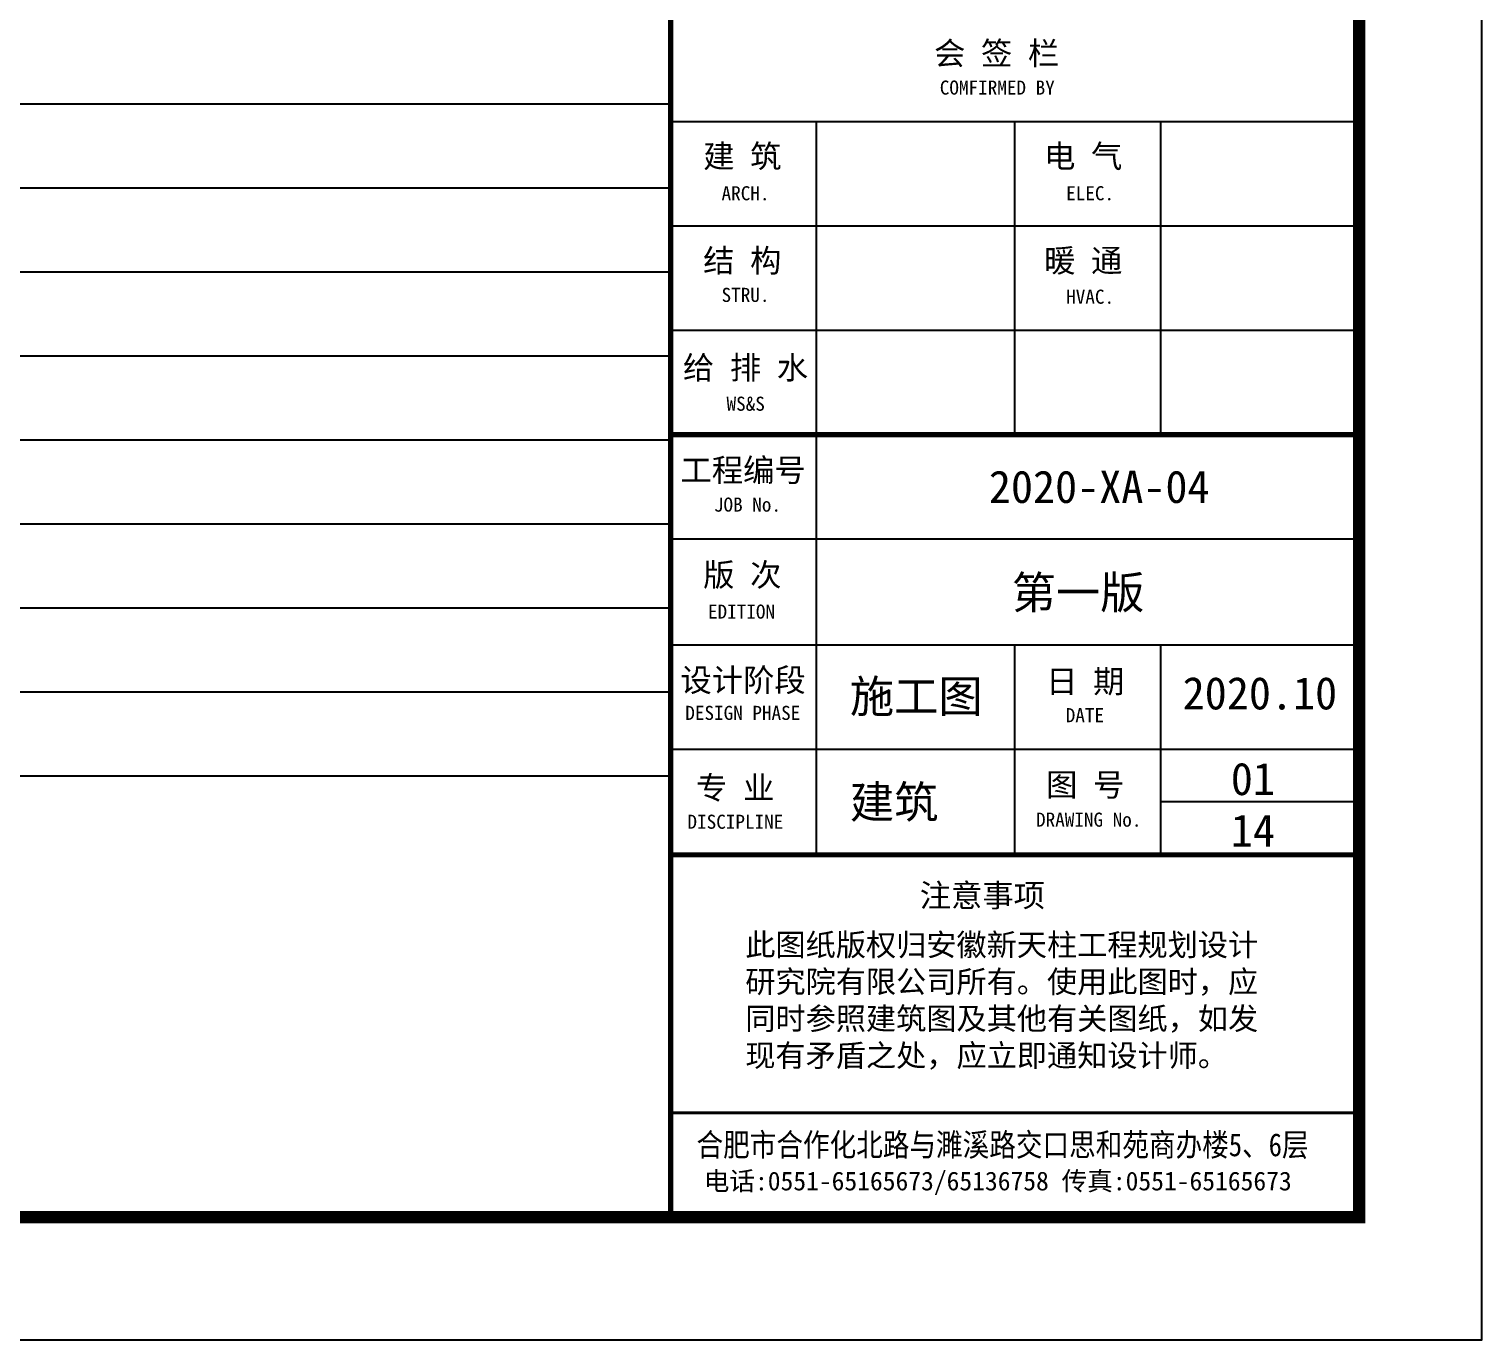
# Model space of a CAD drawing. Extents: x -522490 to 417652, y 450811 to 1108047.
# Drawn here: x 405816 to 417652, y 1016819 to 1027494 of the extents above; entities that cross this region are included whole.
import ezdxf
from ezdxf.enums import TextEntityAlignment as Align

# ---------------------------------------------------------------- set-up
doc = ezdxf.new("R2010")
doc.units = 0
doc.header["$LTSCALE"] = 1000
doc.header["$MEASUREMENT"] = 0
for name, color, linetype in [('46', 7, 'Continuous'), ('PUB_TEXT', 7, 'Continuous'), ('PUB_TITLE', 4, 'Continuous'), ('文字线', 157, 'Continuous')]:
    doc.layers.add(name, color=color, linetype=linetype)
doc.styles.add('TQ', font='')
doc.styles.get('TQ').set_extended_font_data('SimSun')

# ---------------------------------------------------------------- blocks, each defined once
blk = doc.blocks.new('ly')
at = {"layer": 'PUB_TEXT', "insert": (-5884, 1715), "char_height": 212, "width": 5144.75, "attachment_point": 1, "style": 'TQ'}
blk.add_mtext('此图纸版权归安徽新天柱工程规划设计研究院有限公司所有。使用此图时，应同时参照建筑图及其他有关图纸，如发现有矛盾之处，应立即通知设计师。', dxfattribs=at)

msp = doc.modelspace()

# ---------------------------------------------------------------- linework, layer by layer
msp.add_lwpolyline([(411042.5, 1057818.7), (416652.5, 1057819), (416652.5, 1017819)])
at = {"layer": 'PUB_TITLE'}
for p, q in [((411042.5, 1026741.1), (416652.5, 1026741.1)), ((412232.1, 1024191.1), (412232.1, 1026741.1)), ((413847.1, 1024191.1), (413847.1, 1026741.1)), ((415037.1, 1024191.1), (415037.1, 1026741.1)), ((411042.5, 1025891.1), (416652.5, 1025891.1)), ((411042.5, 1025041.1), (416652.5, 1025041.1)), ((412232.7, 1020769), (412232.7, 1024191.1)), ((411042.5, 1023341.1), (416652.5, 1023341.1)), ((411042.5, 1022480.1), (416652.5, 1022480.1)), ((413847.1, 1020769), (413847.1, 1022480.1)), ((415037.1, 1020769), (415037.1, 1022480.1)), ((411042.5, 1021630.1), (416669.7, 1021630.1)), ((416652.5, 1021199.6), (415037.1, 1021199.6))]:
    msp.add_line(p, q, dxfattribs=at)
at = {"layer": 'PUB_TITLE', "lineweight": 40}
for p, q in [((411042.5, 1024191.1), (416652.5, 1024191.1)), ((411042.5, 1018669.2), (416652.5, 1018669.2))]:
    msp.add_line(p, q, dxfattribs=at)
at = {"layer": 'PUB_TITLE'}
msp.add_lwpolyline([(343352.5, 1016819), (417652.5, 1016819), (417652.5, 1058819), (343352.5, 1058819)], close=True, dxfattribs=at)
at = {"layer": 'PUB_TITLE', "const_width": 100}
msp.add_lwpolyline([(345852.5, 1017819), (416652.5, 1017819), (416652.5, 1057819), (345852.5, 1057819)], close=True, dxfattribs=at)
at = {"layer": 'PUB_TITLE', "lineweight": 40, "const_width": 42.5}
for points in [[(411042.5, 1057818.7), (411042.5, 1017819.2)], [(411042.5, 1020769), (416624.9, 1020769)]]:
    msp.add_lwpolyline(points, dxfattribs=at)
at = {"layer": 'PUB_TITLE', "lineweight": 40}
msp.add_lwpolyline([(411042.5, 1057818.7, 42.5, 42.5, 0), (411042.5, 1017819, 0, 0, 0), (416652.5, 1017819, 0, 0, 0)], format="xyseb", dxfattribs=at)
at = {"layer": 'PUB_TITLE', "const_width": 42.5}
msp.add_lwpolyline([(411042.5, 1024191.1), (416652.5, 1024191.1)], dxfattribs=at)
at = {"layer": '文字线', "color": 0}
for p, q in [((345852.5, 1026884.9), (411042.1, 1026884.9)), ((345852.5, 1026200.9), (411042.3, 1026200.9)), ((345852.5, 1025516.9), (411042.3, 1025516.9)), ((345852.5, 1024832.9), (411042.2, 1024832.9)), ((345852.5, 1024148.9), (411042.2, 1024148.9)), ((345852.5, 1023464.9), (411042.1, 1023464.9)), ((345852.5, 1022780.9), (411042.1, 1022780.9)), ((345852.5, 1022096.9), (411042.3, 1022096.9)), ((345852.5, 1021412.9), (411042.3, 1021412.9))]:
    msp.add_line(p, q, dxfattribs=at)

# ---------------------------------------------------------------- block references
at = {"layer": 'PUB_TEXT', "xscale": 0.8499877814364212, "yscale": 0.8499877814364212, "zscale": 0.8499877814364212}
msp.add_blockref('ly', (416652.5, 1018669.2), dxfattribs=at)

# ---------------------------------------------------------------- texts
at = {"layer": '46', "linetype": 'Continuous', "style": 'TQ'}
for s, p in [('2020-XA-04', (413635.5, 1023634.5)), ('第一版', (413821.4, 1022773.5)), ('施工图', (412503.2, 1021927.5)), ('2020.10', (415214.2, 1021953.4)), ('建筑', (412503.2, 1021066.5))]:
    msp.add_text(s, height=264.32, rotation=360, dxfattribs=at).set_placement(p)
for s, p in [('01', (415786.5, 1021255.8, 0)), ('14', (415786.5, 1020835, 0))]:
    msp.add_text(s, height=264.32, rotation=360, dxfattribs=at).set_placement(p, align=Align.CENTER)
at = {"layer": 'PUB_TEXT', "style": 'TQ'}
for s, height, p in [(' 工程编号', 187, (410995.9, 1023808.6)), ('      JOB No.', 114.748, (410927.4, 1023563.9)), ('  版 次', 187, (411053.8, 1022956.4)), ('     EDITION', 114.748, (410957, 1022692.5)), (' 设计阶段', 187, (410995.9, 1022098.6)), ('日 期', 187, (414102.1, 1022088)), ('     DESIGN PHASE', 114.748, (410772.3, 1021867.8)), ('         DATE', 114.748, (413559.4, 1021848.9)), ('  专 业', 187, (410995.9, 1021222)), ('图 号', 187, (414102.1, 1021246.1)), ('     DRAWING No.', 114.748, (413629.4, 1020998.6)), ('     DISCIPLINE', 114.748, (410790, 1020981.3)), ('注意事项', 187, (413072.2, 1020345.3)), ('电话:0551-65165673/65136758 传真:0551-65165673', 152.998, (411312.9, 1018036.6, -27.8))]:
    msp.add_text(s, height=height, rotation=360, dxfattribs=at).set_placement(p)
at = {"layer": 'PUB_TEXT', "style": 'TQ', "width": 0.85}
msp.add_text('合肥市合作化北路与濉溪路交口思和苑商办楼5、6层 ', height=186.997, rotation=360, dxfattribs=at).set_placement((411254, 1018314.8, -27.8))
at = {"layer": 'PUB_TEXT', "attachment_point": 1, "style": 'TQ'}
for s, insert, char_height, width in [('会 签 栏', (413189, 1027389.6), 187, 2223.568), ('COMFIRMED BY', (413235.8, 1027074.4), 114.748, 2399.516), ('建 筑', (411308.1, 1026551.6), 187, 2005.971), ('电 气', (414085.6, 1026551.6), 187, 2005.971), ('   ARCH.', (411223.7, 1026214.1), 114.75, 2399.516), ('   ELEC.', (414031, 1026214.1), 114.75, 2399.516), ('结 构', (411308.1, 1025701.6), 187, 2005.971), ('暖 通', (414085.6, 1025701.6), 187, 2005.971), ('   STRU.', (411223.7, 1025386.4), 114.75, 2399.516), ('   HVAC.', (414031, 1025371.5), 114.75, 2399.516), ('给 排 水', (411143.1, 1024830.2), 187, 2223.568), ('   WS&S', (411264.3, 1024500.1), 114.75, 2441.165)]:
    msp.add_mtext(s, dxfattribs=dict(at, insert=insert, char_height=char_height, width=width))

doc.saveas('drawing.dxf')
